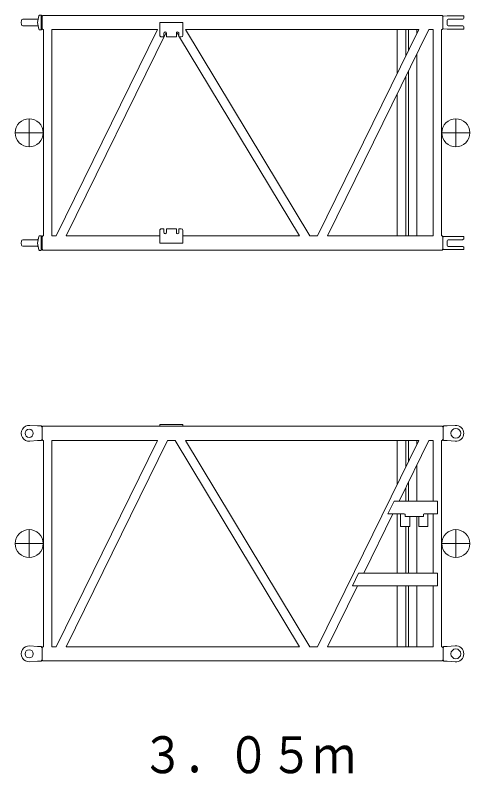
# Model space of a CAD drawing. Units: millimetres on the paper. Extents: x -420 to 629, y -297 to 297.
# Drawn here: x -345.2 to -291.1, y -111.1 to -20.8 of the extents above; entities that cross this region are included whole.
import ezdxf
from ezdxf.enums import TextEntityAlignment as Align

# ---------------------------------------------------------------- set-up
doc = ezdxf.new("R2010")
doc.units = ezdxf.units.MM
doc.layers.add('0-0_0', color=7, linetype='Continuous', lineweight=18)
doc.styles.add('ＭＳ ゴシック', font='')
doc.styles.get('ＭＳ ゴシック').set_extended_font_data('MS Gothic')

msp = doc.modelspace()

# ---------------------------------------------------------------- linework, layer by layer
at = {"layer": '0-0_0'}
for p, q in [((-344.527, -21.667), (-344.498, -21.43)), ((-344.527, -21.667), (-344.498, -21.904)), ((-344.332, -21.283), (-342.594, -21.283)), ((-342.578, -21.667), (-342.438, -20.874)), ((-342.578, -21.667), (-342.438, -22.459)), ((-342.34, -20.792), (-342.162, -20.792)), ((-342.162, -22.542), (-342.162, -20.792)), ((-342.162, -20.792), (-342.085, -20.925)), ((-342.056, -20.942), (-342.01, -20.942)), ((-342.01, -20.928), (-341.948, -20.82)), ((-342.01, -22.405), (-342.01, -20.928)), ((-341.948, -20.82), (-294.406, -20.82)), ((-328.019, -23.158), (-328.019, -21.667)), ((-328.019, -21.667), (-325.269, -21.667)), ((-325.269, -23.158), (-325.269, -21.667)), ((-294.406, -20.82), (-294.344, -20.928)), ((-294.344, -20.928), (-294.344, -22.405)), ((-294.298, -20.942), (-294.344, -20.942)), ((-294.254, -20.899), (-294.269, -20.925)), ((-293.81, -20.883), (-294.254, -20.899)), ((-291.827, -20.883), (-293.81, -20.883)), ((-293.81, -21.404), (-293.81, -21.929)), ((-291.994, -21.271), (-293.677, -21.271)), ((-291.827, -20.883), (-291.827, -21.104)), ((-344.332, -22.05), (-342.594, -22.05)), ((-342.34, -22.542), (-342.162, -22.542)), ((-342.085, -22.408), (-342.162, -22.542)), ((-342.01, -22.392), (-342.056, -22.392)), ((-342.01, -22.405), (-341.948, -22.513)), ((-341.948, -22.513), (-341.881, -22.513)), ((-341.881, -47.07), (-341.881, -22.513)), ((-340.873, -22.513), (-328.314, -22.513)), ((-340.873, -47.07), (-340.873, -22.513)), ((-340.38, -47.07), (-328.314, -22.513)), ((-310.144, -47.07), (-324.945, -22.513)), ((-297.181, -22.513), (-324.945, -22.513)), ((-309.247, -47.07), (-297.181, -22.513)), ((-308.04, -47.07), (-295.974, -22.513)), ((-299.748, -27.738), (-299.748, -22.513)), ((-298.74, -25.686), (-298.74, -22.513)), ((-298.415, -25.025), (-298.415, -22.513)), ((-297.406, -22.973), (-297.406, -22.513)), ((-295.974, -22.513), (-295.481, -22.513)), ((-295.481, -47.07), (-295.481, -22.513)), ((-294.473, -47.07), (-294.473, -22.513)), ((-294.473, -22.513), (-294.406, -22.513)), ((-294.406, -22.513), (-294.344, -22.405)), ((-294.298, -22.392), (-294.344, -22.392)), ((-294.254, -22.434), (-294.269, -22.408)), ((-293.81, -22.45), (-294.254, -22.434)), ((-291.994, -22.063), (-293.677, -22.063)), ((-339.173, -47.07), (-327.309, -22.925)), ((-327.802, -23.375), (-327.535, -23.375)), ((-327.535, -23.375), (-327.535, -22.925)), ((-327.235, -23.375), (-327.235, -22.925)), ((-327.235, -23.375), (-326.052, -23.375)), ((-326.052, -23.375), (-326.052, -22.925)), ((-325.759, -23.26), (-325.968, -22.913)), ((-325.752, -23.375), (-325.752, -22.925)), ((-325.752, -23.375), (-325.485, -23.375)), ((-311.409, -47.07), (-325.676, -23.399)), ((-297.406, -47.07), (-297.406, -25.429)), ((-298.415, -47.07), (-298.415, -27.481)), ((-298.74, -47.07), (-298.74, -28.142)), ((-299.748, -47.07), (-299.748, -30.195)), ((-343.577, -33.125), (-343.577, -36.458)), ((-292.777, -33.125), (-292.777, -36.458)), ((-345.244, -34.792), (-341.91, -34.792)), ((-294.444, -34.792), (-291.11, -34.792)), ((-328.019, -46.425), (-328.019, -47.917)), ((-327.802, -46.208), (-327.535, -46.208)), ((-327.535, -46.208), (-327.535, -46.658)), ((-327.235, -46.208), (-327.235, -46.658)), ((-327.235, -46.208), (-326.052, -46.208)), ((-326.052, -46.208), (-326.052, -46.658)), ((-325.752, -46.208), (-325.752, -46.658)), ((-325.752, -46.208), (-325.485, -46.208)), ((-325.269, -46.425), (-325.269, -47.917)), ((-344.527, -47.917), (-344.498, -47.68)), ((-344.332, -47.533), (-342.594, -47.533)), ((-342.578, -47.917), (-342.438, -47.124)), ((-342.34, -47.042), (-342.162, -47.042)), ((-342.162, -47.042), (-342.085, -47.175)), ((-342.162, -48.792), (-342.162, -47.042)), ((-342.056, -47.192), (-342.01, -47.192)), ((-342.01, -47.178), (-341.948, -47.07)), ((-342.01, -47.178), (-342.01, -48.655)), ((-341.948, -47.07), (-341.881, -47.07)), ((-340.38, -47.07), (-340.873, -47.07)), ((-328.019, -47.07), (-339.173, -47.07)), ((-311.409, -47.07), (-325.269, -47.07)), ((-309.247, -47.07), (-310.144, -47.07)), ((-308.04, -47.07), (-295.481, -47.07)), ((-294.473, -47.07), (-294.406, -47.07)), ((-294.406, -47.07), (-294.344, -47.178)), ((-294.344, -48.655), (-294.344, -47.178)), ((-294.298, -47.192), (-294.344, -47.192)), ((-294.254, -47.149), (-294.269, -47.175)), ((-293.81, -47.133), (-294.254, -47.149)), ((-291.827, -47.133), (-293.81, -47.133)), ((-293.81, -47.654), (-293.81, -48.179)), ((-291.994, -47.521), (-293.677, -47.521)), ((-291.827, -47.133), (-291.827, -47.354)), ((-344.527, -47.917), (-344.498, -48.154)), ((-344.332, -48.3), (-342.594, -48.3)), ((-342.578, -47.917), (-342.438, -48.709)), ((-342.085, -48.658), (-342.162, -48.792)), ((-342.01, -48.642), (-342.056, -48.642)), ((-342.01, -48.655), (-341.948, -48.763)), ((-341.948, -48.763), (-294.406, -48.763)), ((-328.019, -47.917), (-325.269, -47.917)), ((-294.406, -48.763), (-294.344, -48.655)), ((-294.298, -48.642), (-294.344, -48.642)), ((-294.254, -48.684), (-294.269, -48.658)), ((-293.81, -48.7), (-294.254, -48.684)), ((-291.827, -48.7), (-293.81, -48.7)), ((-291.994, -48.312), (-293.677, -48.312)), ((-291.827, -48.479), (-291.827, -48.7)), ((-342.34, -48.792), (-342.162, -48.792)), ((-328.019, -69.518), (-325.269, -69.518)), ((-328.019, -69.718), (-328.019, -69.518)), ((-325.269, -69.718), (-325.269, -69.518)), ((-343.501, -69.618), (-342.603, -69.69)), ((-342.603, -69.69), (-342.152, -69.69)), ((-342.152, -69.69), (-342.085, -69.807)), ((-342.056, -69.823), (-342.01, -69.823)), ((-342.01, -69.81), (-341.957, -69.718)), ((-342.01, -71.32), (-342.01, -69.81)), ((-341.957, -69.718), (-294.397, -69.718)), ((-294.397, -69.718), (-294.344, -69.81)), ((-294.344, -69.823), (-294.298, -69.823)), ((-294.279, -69.817), (-294.279, -71.313)), ((-294.202, -69.69), (-294.269, -69.807)), ((-294.202, -69.69), (-293.81, -69.69)), ((-292.848, -69.618), (-293.81, -69.69)), ((-342.085, -71.323), (-342.152, -71.44)), ((-342.01, -71.307), (-342.056, -71.307)), ((-342.01, -71.32), (-341.957, -71.412)), ((-294.397, -71.412), (-294.344, -71.32)), ((-294.344, -71.307), (-294.298, -71.307)), ((-294.269, -71.323), (-294.202, -71.44)), ((-343.501, -71.512), (-342.603, -71.44)), ((-342.603, -71.44), (-342.152, -71.44)), ((-341.881, -71.412), (-341.957, -71.412)), ((-341.881, -95.968), (-341.881, -71.412)), ((-340.873, -71.412), (-328.314, -71.412)), ((-340.873, -95.968), (-340.873, -71.412)), ((-340.38, -95.968), (-328.314, -71.412)), ((-339.173, -95.968), (-327.107, -71.412)), ((-327.107, -71.412), (-326.209, -71.412)), ((-311.409, -95.968), (-326.209, -71.412)), ((-310.145, -95.968), (-324.945, -71.412)), ((-297.181, -71.412), (-324.945, -71.412)), ((-309.247, -95.968), (-297.181, -71.412)), ((-299.748, -76.636), (-299.748, -71.412)), ((-299.529, -78.648), (-295.973, -71.412)), ((-298.74, -74.584), (-298.74, -71.412)), ((-298.415, -73.923), (-298.415, -71.412)), ((-297.406, -71.871), (-297.406, -71.412)), ((-295.973, -71.412), (-295.481, -71.412)), ((-295.481, -78.648), (-295.481, -71.412)), ((-294.473, -95.968), (-294.473, -71.412)), ((-294.473, -71.412), (-294.397, -71.412)), ((-294.202, -71.44), (-293.81, -71.44)), ((-292.848, -71.512), (-293.81, -71.44)), ((-297.406, -78.648), (-297.406, -74.327)), ((-298.415, -78.648), (-298.415, -76.379)), ((-298.74, -78.648), (-298.74, -77.041)), ((-300.133, -78.648), (-300.87, -80.148)), ((-294.977, -78.648), (-300.133, -78.648)), ((-294.977, -78.648), (-294.977, -80.148)), ((-303.747, -87.232), (-300.267, -80.148)), ((-298.91, -80.148), (-300.87, -80.148)), ((-299.748, -87.232), (-299.748, -80.215)), ((-299.352, -80.148), (-299.352, -81.648)), ((-298.81, -80.248), (-298.81, -80.448)), ((-296.644, -80.248), (-296.644, -80.448)), ((-294.977, -80.148), (-296.544, -80.148)), ((-296.102, -80.148), (-296.102, -81.648)), ((-295.481, -87.232), (-295.481, -80.24)), ((-296.644, -80.448), (-298.81, -80.448)), ((-297.406, -87.232), (-297.406, -80.514)), ((-297.185, -80.448), (-297.185, -81.648)), ((-343.577, -82.023), (-343.577, -85.357)), ((-298.74, -87.232), (-298.74, -81.73)), ((-298.415, -87.232), (-298.415, -81.733)), ((-296.102, -81.648), (-297.185, -81.648)), ((-292.777, -82.023), (-292.777, -85.357)), ((-345.244, -83.69), (-341.91, -83.69)), ((-294.444, -83.69), (-291.11, -83.69)), ((-304.351, -87.232), (-305.088, -88.732)), ((-294.977, -87.232), (-304.351, -87.232)), ((-294.977, -87.232), (-294.977, -88.732)), ((-308.04, -95.968), (-304.484, -88.732)), ((-294.977, -88.732), (-305.088, -88.732)), ((-299.748, -95.968), (-299.748, -88.732)), ((-298.74, -95.968), (-298.74, -88.732)), ((-298.415, -95.968), (-298.415, -88.732)), ((-297.406, -95.968), (-297.406, -88.732)), ((-295.481, -95.968), (-295.481, -88.732)), ((-343.501, -95.868), (-342.603, -95.94)), ((-342.603, -95.94), (-342.152, -95.94)), ((-342.085, -96.057), (-342.152, -95.94)), ((-342.01, -96.073), (-342.056, -96.073)), ((-342.01, -96.06), (-341.957, -95.968)), ((-342.01, -96.06), (-342.01, -97.57)), ((-341.957, -95.968), (-341.881, -95.968)), ((-340.38, -95.968), (-340.873, -95.968)), ((-311.409, -95.968), (-339.173, -95.968)), ((-309.247, -95.968), (-310.145, -95.968)), ((-308.04, -95.968), (-295.481, -95.968)), ((-294.473, -95.968), (-294.397, -95.968)), ((-294.397, -95.968), (-294.344, -96.06)), ((-294.344, -96.073), (-294.298, -96.073)), ((-294.279, -96.067), (-294.279, -97.563)), ((-294.202, -95.94), (-294.269, -96.057)), ((-294.202, -95.94), (-293.81, -95.94)), ((-292.848, -95.868), (-293.81, -95.94)), ((-343.501, -97.762), (-342.603, -97.69)), ((-342.603, -97.69), (-342.152, -97.69)), ((-342.152, -97.69), (-342.085, -97.573)), ((-342.056, -97.556), (-342.01, -97.556)), ((-342.01, -97.57), (-341.957, -97.662)), ((-341.957, -97.662), (-294.397, -97.662)), ((-294.397, -97.662), (-294.344, -97.57)), ((-294.344, -97.557), (-294.298, -97.557)), ((-294.269, -97.573), (-294.202, -97.69)), ((-294.202, -97.69), (-293.81, -97.69)), ((-292.848, -97.762), (-293.81, -97.69))]:
    msp.add_line(p, q, dxfattribs=at)
for points in [[(-291.827, -22.229), (-291.827, -22.45), (-293.81, -22.45)], [(-298.269, -80.448), (-298.269, -81.648), (-299.352, -81.648)]]:
    msp.add_lwpolyline(points, dxfattribs=at)
for centre, radius in [((-343.577, -34.792), 1.667), ((-292.777, -34.792), 1.667), ((-343.577, -70.565), 0.483), ((-292.777, -70.565), 0.583), ((-343.577, -83.69), 1.667), ((-292.777, -83.69), 1.667), ((-343.577, -96.815), 0.483), ((-292.777, -96.815), 0.583)]:
    msp.add_circle(centre, radius, dxfattribs=at)
for centre, radius, start, end in [((-344.332, -21.45), 0.167, 89.99862, 172.99979), ((-342.594, -21.183), 0.1, 270.00007, 350), ((-342.34, -20.892), 0.1, 89.99845, 169.99969), ((-342.056, -20.908), 0.0333, 210.00211, 270.00412), ((-294.298, -20.908), 0.0333, 269.99772, 329.99882), ((-293.677, -21.404), 0.133, 90.00003, 180.00002), ((-291.994, -21.104), 0.167, 270.00002, 0.00003), ((-344.332, -21.883), 0.167, 187.00011, 270.00067), ((-342.594, -22.15), 0.1, 9.9997, 89.99823), ((-342.34, -22.442), 0.1, 189.99976, 269.99854), ((-342.056, -22.425), 0.0333, 89.99588, 149.99789), ((-294.298, -22.425), 0.0333, 29.99762, 89.99523), ((-293.677, -21.929), 0.133, 179.99996, 269.99995), ((-291.994, -22.229), 0.167, 0.00003, 90.00004), ((-327.802, -23.158), 0.217, 179.99999, 270), ((-327.385, -22.925), 0.15, 0, 180.00001), ((-325.902, -22.925), 0.15, 0, 180.00001), ((-325.485, -23.158), 0.217, 270, 0), ((-327.802, -46.425), 0.217, 90, 180.00001), ((-327.385, -46.658), 0.15, 179.99999, 0), ((-325.902, -46.658), 0.15, 179.99999, 0), ((-325.485, -46.425), 0.217, 0, 90), ((-344.332, -47.7), 0.167, 89.99862, 172.99979), ((-342.594, -47.433), 0.1, 270.00007, 350), ((-342.34, -47.142), 0.1, 89.99845, 169.99969), ((-342.056, -47.158), 0.0333, 210.00211, 270.00412), ((-294.298, -47.158), 0.0333, 269.99772, 329.99882), ((-293.677, -47.654), 0.133, 90.00003, 180.00002), ((-291.994, -47.354), 0.167, 270.00002, 0.00003), ((-344.332, -48.133), 0.167, 187.00011, 270.00067), ((-342.594, -48.4), 0.1, 9.9997, 89.99823), ((-342.34, -48.692), 0.1, 189.99976, 269.99854), ((-342.056, -48.675), 0.0333, 89.99588, 149.99789), ((-294.298, -48.675), 0.0333, 29.99762, 89.99523), ((-293.677, -48.179), 0.133, 179.99996, 269.99995), ((-291.994, -48.479), 0.167, 0.00003, 90.00004), ((-343.577, -70.565), 0.95, 85.42074, 274.57929), ((-342.056, -69.79), 0.0333, 210.00211, 270.00412), ((-294.298, -69.79), 0.0333, 269.99597, 329.998), ((-292.777, -70.565), 0.95, 359.99998, 94.29961), ((-342.056, -71.34), 0.0333, 89.99588, 149.99791), ((-294.298, -71.34), 0.0333, 30.002, 90.00402), ((-292.777, -70.565), 0.95, 265.70061, 359.99996), ((-298.91, -80.248), 0.1, 0, 90), ((-296.544, -80.248), 0.1, 90, 180), ((-343.577, -96.815), 0.95, 85.42072, 274.57926), ((-342.056, -96.04), 0.0333, 210.00209, 270.00412), ((-294.298, -96.04), 0.0333, 269.99597, 329.998), ((-292.777, -96.815), 0.95, 359.99998, 94.29961), ((-292.777, -96.815), 0.95, 265.70061, 359.99996), ((-342.056, -97.59), 0.0333, 89.99588, 149.99789), ((-294.298, -97.59), 0.0333, 30.002, 90.00402)]:
    msp.add_arc(centre, radius, start, end, dxfattribs=at)

# ---------------------------------------------------------------- texts
at = {"layer": '0-0_0', "style": 'ＭＳ ゴシック', "width": 0.85}
msp.add_text('３．０５ｍ', height=4.399, dxfattribs=at).set_placement((-330.203, -112.346), align=Align.BOTTOM_LEFT)

doc.saveas('drawing.dxf')
